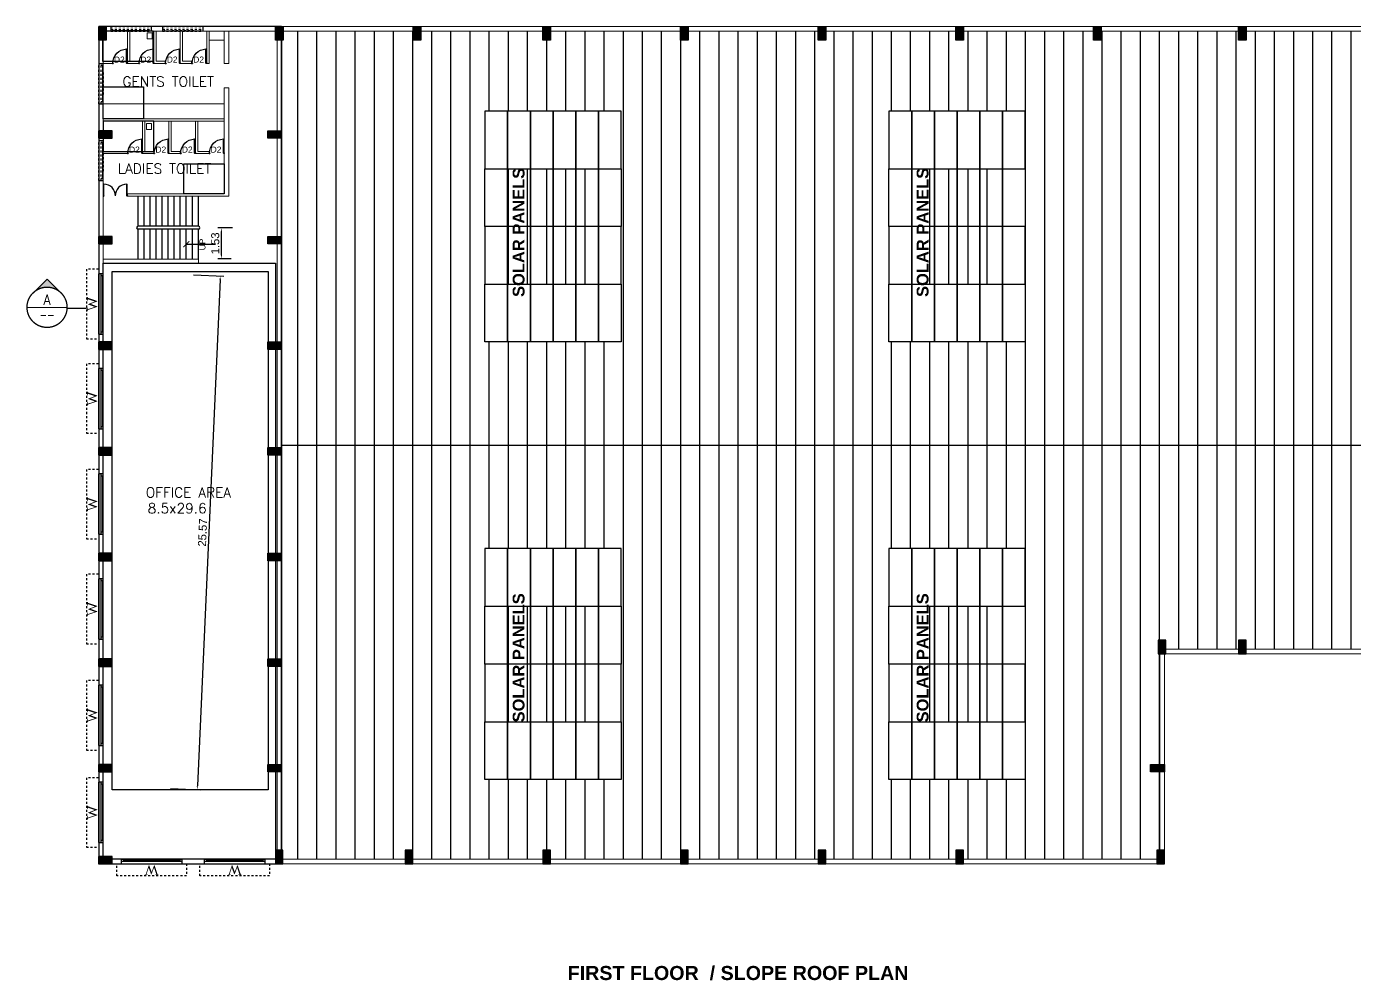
# Model space of a CAD drawing. Header units: metres. Extents: x 6804 to 7881, y 412 to 705.
# Drawn here: x 7661.8 to 7727.8, y 456.2 to 503.6 of the extents above; entities that cross this region are included whole.
import ezdxf
from ezdxf.enums import TextEntityAlignment as Align

# ---------------------------------------------------------------- set-up
doc = ezdxf.new("R2010")
doc.units = ezdxf.units.M
doc.header["$LTSCALE"] = 5
doc.header["$PDSIZE"] = -1
doc.linetypes.add('CONTINOUS', pattern=[0])
doc.linetypes.add('HIDDEN', pattern=[0.375, 0.25, -0.125])
doc.layers.get('0').update_dxf_attribs({"color": 8, "linetype": 'CONTINUOUS'})
doc.layers.get('DEFPOINTS').update_dxf_attribs({"color": 8, "linetype": 'CONTINUOUS'})
for name, color, linetype in [('_CourtYard(OTS)', 8, 'CONTINUOUS'), ('BLK_2_FLR_0_WATER_CLOSET', 213, 'CONTINUOUS'), ('BLK_2_FLR_1_BLT_UP_AREA', 1, 'CONTINUOUS'), ('BLK_2_FLR_1_CARPET_AREA', 10, 'CONTINUOUS'), ('BLK_2_FLR_1_EXIT_WIDTH_DOOR', 2, 'CONTINUOUS'), ('BLK_2_FLR_1_REGULAR_ROOM_1', 4, 'CONTINUOUS'), ('BLK_2_FLR_1_URINAL', 235, 'CONTINUOUS'), ('BLK_2_FLR_1_WATER_CLOSET', 213, 'CONTINUOUS'), ('col', 8, 'CONTINUOUS'), ('DIM', 8, 'CONTINUOUS'), ('DOOR', 8, 'CONTINUOUS'), ('HATCH', 8, 'CONTINUOUS'), ('S.NO', 6, 'CONTINUOUS'), ('Steel', 1, 'CONTINUOUS'), ('TEXT NOTES', 200, 'CONTINUOUS'), ('thin', 1, 'CONTINUOUS'), ('WAL', 1, 'CONTINUOUS'), ('WALL', 3, 'CONTINUOUS'), ('WINDOW', 5, 'CONTINUOUS')]:
    doc.layers.add(name, color=color, linetype=linetype)
for name, color, linetype, lineweight in [('BLK_2_FLR_0_WASH', 243, 'CONTINUOUS', 5), ('C_ARCH_TEXT', 7, 'CONTINUOUS', 5), ('DIST_EXIT', 7, 'CONTINUOUS', 0), ('others', 8, 'CONTINUOUS', 15)]:
    doc.layers.add(name, color=color, linetype=linetype, lineweight=lineweight)
doc.styles.add('1', font='arial.ttf')
doc.styles.add('na1', font='arial.ttf', dxfattribs={"width": 0.9})
doc.styles.add('NOTES8-6', font='arial.ttf', dxfattribs={"height": 6})
doc.styles.add('ROMAND', font='ROMAND', dxfattribs={"height": 2.5})
doc.styles.add('ROMANS', font='romans')
doc.styles.add('ROMANTIC', font='romantic.ttf')
doc.styles.get("Standard").update_dxf_attribs({"font": 'arial.ttf'})
doc.styles.add('TITLE', font='arialbd.ttf')
doc.dimstyles.new('Copy of FMB INNER DIM', dxfattribs={"dimscale": 0.15, "dimtxt": 12, "dimasz": 6, "dimexe": 50, "dimexo": 50, "dimgap": 2, "dimtad": 1, "dimzin": 1, "dimdsep": 46, "dimtxsty": 'na1', "dimblk": 'ARCHTICK', "dimcen": 25, "dimse1": 1, "dimse2": 1, "dimclrd": 250, "dimclre": 2, "dimclrt": 3, "dimadec": 0, "dimazin": 0, "dimtfac": 1, "dimtix": 1, "dimtmove": 1, "dimatfit": 3, "dimldrblk": 'ARCHTICK', "dimfxl": 0, "dimfrac": 2, "dimtolj": 1, "dimtzin": 12, "dimarcsym": 0})
doc.dimstyles.get("Standard").update_dxf_attribs({"dimtxt": 0.4, "dimasz": 0.18, "dimexe": 0.18, "dimexo": 0.0625, "dimgap": 0.1, "dimtad": 1, "dimtoh": 1, "dimzin": 0, "dimdsep": 46, "dimtxsty": '1', "dimcen": 0.09, "dimadec": 0, "dimazin": 0, "dimtfac": 1, "dimtofl": 0, "dimtmove": 2, "dimatfit": 3, "dimfxl": 0, "dimtolj": 1, "dimtzin": 0, "dimarcsym": 0})

# ---------------------------------------------------------------- blocks, each defined once
blk = doc.blocks.new('MFC1')
at = {"color": 252}
for p, q in [((-24, 60), (-96, 60)), ((-60, 96), (-60, 24)), ((96, 60), (24, 60)), ((60, 96), (60, 24)), ((-24, -60), (-96, -60)), ((-60, -24), (-60, -96)), ((96, -60), (24, -60)), ((60, -24), (60, -96))]:
    blk.add_line(p, q, dxfattribs=at)
at = {"color": 1}
for p, q in [((-3, 0), (3, 0)), ((0, -6.2), (0, 6.2))]:
    blk.add_line(p, q, dxfattribs=at)
blk.add_lwpolyline([(-137.5, 175), (137.5, 175), (137.5, -175), (-137.5, -175)], close=True)
for centre in [(-60, 60), (60, 60), (-60, -60), (60, -60)]:
    blk.add_circle(centre, 18)
at = {"layer": 'Steel'}
for points in [[(-112.5, 150), (-112.5, 162), (112.5, 162), (112.5, 150), (-112.5, 150)], [(-112.5, 150), (-112.5, 162), (112.5, 162), (112.5, 150), (-112.5, 150)], [(-112.5, 150), (-112.5, 162), (112.5, 162), (112.5, 150), (-112.5, 150)], [(-112.5, 150), (-112.5, 162), (112.5, 162), (112.5, 150), (-112.5, 150)], [(-112.5, 150), (-112.5, 162), (112.5, 162), (112.5, 150), (-112.5, 150)], [(-112.5, 150), (-112.5, 162), (112.5, 162), (112.5, 150), (-112.5, 150)], [(-112.5, 150), (-112.5, 162), (112.5, 162), (112.5, 150), (-112.5, 150)], [(-112.5, 150), (-112.5, 162), (112.5, 162), (112.5, 150), (-112.5, 150)], [(-112.5, 150), (-112.5, 162), (112.5, 162), (112.5, 150), (-112.5, 150)], [(-112.5, 150), (-112.5, 162), (112.5, 162), (112.5, 150), (-112.5, 150)], [(-112.5, 150), (-112.5, 162), (112.5, 162), (112.5, 150), (-112.5, 150)], [(-112.5, 150), (-112.5, 162), (112.5, 162), (112.5, 150), (-112.5, 150)], [(-112.5, 150), (-112.5, 162), (112.5, 162), (112.5, 150), (-112.5, 150)], [(-112.5, 150), (-112.5, 162), (112.5, 162), (112.5, 150), (-112.5, 150)], [(-112.5, 150), (-112.5, 162), (112.5, 162), (112.5, 150), (-112.5, 150)], [(-112.5, 150), (-112.5, 162), (112.5, 162), (112.5, 150), (-112.5, 150)], [(-112.5, 150), (-112.5, 162), (112.5, 162), (112.5, 150), (-112.5, 150)], [(-112.5, 150), (-112.5, 162), (112.5, 162), (112.5, 150), (-112.5, 150)], [(-112.5, 150), (-112.5, 162), (112.5, 162), (112.5, 150), (-112.5, 150)], [(-112.5, 150), (-112.5, 162), (112.5, 162), (112.5, 150), (-112.5, 150)], [(-112.5, 150), (-112.5, 162), (112.5, 162), (112.5, 150), (-112.5, 150)], [(-112.5, 150), (-112.5, 162), (112.5, 162), (112.5, 150), (-112.5, 150)], [(-3, 150), (3, 150), (3, -150), (-3, -150), (-3, 150)], [(-3, 150), (3, 150), (3, -150), (-3, -150), (-3, 150)], [(-3, 150), (3, 150), (3, -150), (-3, -150), (-3, 150)], [(-3, 150), (3, 150), (3, -150), (-3, -150), (-3, 150)], [(-3, 150), (3, 150), (3, -150), (-3, -150), (-3, 150)], [(-3, 150), (3, 150), (3, -150), (-3, -150), (-3, 150)], [(-3, 150), (3, 150), (3, -150), (-3, -150), (-3, 150)], [(-3, 150), (3, 150), (3, -150), (-3, -150), (-3, 150)], [(-3, 150), (3, 150), (3, -150), (-3, -150), (-3, 150)], [(-3, 150), (3, 150), (3, -150), (-3, -150), (-3, 150)], [(-3, 150), (3, 150), (3, -150), (-3, -150), (-3, 150)], [(-3, 150), (3, 150), (3, -150), (-3, -150), (-3, 150)], [(-3, 150), (3, 150), (3, -150), (-3, -150), (-3, 150)], [(-3, 150), (3, 150), (3, -150), (-3, -150), (-3, 150)], [(-3, 150), (3, 150), (3, -150), (-3, -150), (-3, 150)], [(-3, 150), (3, 150), (3, -150), (-3, -150), (-3, 150)], [(-3, 150), (3, 150), (3, -150), (-3, -150), (-3, 150)], [(-3, 150), (3, 150), (3, -150), (-3, -150), (-3, 150)], [(-3, 150), (3, 150), (3, -150), (-3, -150), (-3, 150)], [(-3, 150), (3, 150), (3, -150), (-3, -150), (-3, 150)], [(-3, 150), (3, 150), (3, -150), (-3, -150), (-3, 150)], [(-3, 150), (3, 150), (3, -150), (-3, -150), (-3, 150)], [(-112.5, -150), (-112.5, -162), (112.5, -162), (112.5, -150), (-112.5, -150)], [(-112.5, -150), (-112.5, -162), (112.5, -162), (112.5, -150), (-112.5, -150)], [(-112.5, -150), (-112.5, -162), (112.5, -162), (112.5, -150), (-112.5, -150)], [(-112.5, -150), (-112.5, -162), (112.5, -162), (112.5, -150), (-112.5, -150)], [(-112.5, -150), (-112.5, -162), (112.5, -162), (112.5, -150), (-112.5, -150)], [(-112.5, -150), (-112.5, -162), (112.5, -162), (112.5, -150), (-112.5, -150)], [(-112.5, -150), (-112.5, -162), (112.5, -162), (112.5, -150), (-112.5, -150)], [(-112.5, -150), (-112.5, -162), (112.5, -162), (112.5, -150), (-112.5, -150)], [(-112.5, -150), (-112.5, -162), (112.5, -162), (112.5, -150), (-112.5, -150)], [(-112.5, -150), (-112.5, -162), (112.5, -162), (112.5, -150), (-112.5, -150)], [(-112.5, -150), (-112.5, -162), (112.5, -162), (112.5, -150), (-112.5, -150)], [(-112.5, -150), (-112.5, -162), (112.5, -162), (112.5, -150), (-112.5, -150)], [(-112.5, -150), (-112.5, -162), (112.5, -162), (112.5, -150), (-112.5, -150)], [(-112.5, -150), (-112.5, -162), (112.5, -162), (112.5, -150), (-112.5, -150)], [(-112.5, -150), (-112.5, -162), (112.5, -162), (112.5, -150), (-112.5, -150)], [(-112.5, -150), (-112.5, -162), (112.5, -162), (112.5, -150), (-112.5, -150)], [(-112.5, -150), (-112.5, -162), (112.5, -162), (112.5, -150), (-112.5, -150)], [(-112.5, -150), (-112.5, -162), (112.5, -162), (112.5, -150), (-112.5, -150)], [(-112.5, -150), (-112.5, -162), (112.5, -162), (112.5, -150), (-112.5, -150)], [(-112.5, -150), (-112.5, -162), (112.5, -162), (112.5, -150), (-112.5, -150)], [(-112.5, -150), (-112.5, -162), (112.5, -162), (112.5, -150), (-112.5, -150)], [(-112.5, -150), (-112.5, -162), (112.5, -162), (112.5, -150), (-112.5, -150)]]:
    blk.add_lwpolyline(points, dxfattribs=at)
blk = doc.blocks.new('wsdefsegr')
at = {"layer": 'HATCH'}
h = blk.add_hatch(color=256, dxfattribs=at)
h.dxf.hatch_style = 1
h.paths.add_polyline_path([(9068, -5301), (9443, -5301), (9443, -4621), (9068, -4621)])
at = {"layer": 'col', "color": 5}
blk.add_lwpolyline([(9068, -4621), (9443, -4621), (9443, -5301), (9068, -5301)], close=True, dxfattribs=at)
blk.add_blockref('MFC1', (9255, -5036))
blk = doc.blocks.new('WINDOW')
at = {"layer": 'WINDOW'}
for p, q in [((3000, 30), (0, 30)), ((0, -200), (0, 30)), ((3000, 30), (3000, -200)), ((3000, -101), (0, -101)), ((3000, -200), (0, -200)), ((100, -200), (100, -101)), ((2900, -200), (2900, -101))]:
    blk.add_line(p, q, dxfattribs=at)
at = {"layer": 'WINDOW', "color": 253, "linetype": 'HIDDEN', "ltscale": 12}
blk.add_lwpolyline([(-230, 30), (-230, 630), (3230, 630), (3230, 30)], dxfattribs=at)
at = {"layer": 'WINDOW', "const_width": 30}
blk.add_lwpolyline([(100, -150), (2900, -150)], dxfattribs=at)
at = {"linetype": 'CONTINOUS', "ltscale": 2, "style": 'ROMANTIC'}
blk.add_text('W', height=480, dxfattribs=at).set_placement((1154, 106))
at = {"linetype": 'CONTINOUS', "ltscale": 2}
blk.add_text('ASDFASDF', height=0.55, dxfattribs=at).set_placement((284, -754))
blk = doc.blocks.new('*U6')
at = {"layer": 'DOOR', "color": 11}
for p, q in [((1.2, 2.5), (1.2, 46.7)), ((2.5, 46.7), (1.2, 46.7)), ((2.5, 1.2), (2.5, 46.7)), ((0, 2.5), (0, 0)), ((0, 2.5), (1.2, 2.5)), ((0, 0), (2.5, 0)), ((1.2, 2.5), (1.2, 1.2)), ((1.2, 1.2), (2.5, 1.2)), ((2.5, 1.2), (2.5, 0)), ((45.5, 1.2), (45.5, 0)), ((46.7, 1.2), (45.5, 1.2)), ((48, 0), (45.5, 0)), ((48, 2.5), (46.7, 2.5)), ((46.7, 2.5), (46.7, 1.2)), ((48, 2.5), (48, 0))]:
    blk.add_line(p, q, dxfattribs=at)
blk.add_arc((1.2, 1.2), 45.5, 0, 88.4257, dxfattribs=at)
blk = doc.blocks.new('qawrdfw')
at = {"layer": 'DOOR'}
for p, q in [((8921.15, -5304.26), (8921.15, -5303.15)), ((8921.18, -5303.15), (8921.15, -5303.15)), ((8921.18, -5304.29), (8921.18, -5303.15)), ((8923.39, -5304.29), (8923.39, -5303.15)), ((8923.39, -5303.15), (8923.42, -5303.15)), ((8923.42, -5304.26), (8923.42, -5303.15)), ((8921.12, -5304.26), (8921.12, -5304.32)), ((8921.12, -5304.26), (8921.15, -5304.26)), ((8921.12, -5304.32), (8921.18, -5304.32)), ((8921.15, -5304.26), (8921.15, -5304.29)), ((8921.15, -5304.29), (8921.18, -5304.29)), ((8921.18, -5304.29), (8921.18, -5304.32)), ((8923.39, -5304.29), (8923.39, -5304.32)), ((8923.42, -5304.29), (8923.39, -5304.29)), ((8923.45, -5304.32), (8923.39, -5304.32)), ((8923.42, -5304.26), (8923.42, -5304.29)), ((8923.45, -5304.26), (8923.42, -5304.26)), ((8923.45, -5304.26), (8923.45, -5304.32))]:
    blk.add_line(p, q, dxfattribs=at)
for centre, start, end in [((8921.15, -5304.29), 0, 88.4257), ((8923.42, -5304.29), 91.5743, 180)]:
    blk.add_arc(centre, 1.14, start, end, dxfattribs=at)
blk = doc.blocks.new('_ArchTick')
at = {"color": 0, "linetype": 'ByBlock', "const_width": 0.15}
blk.add_lwpolyline([(-0.5, -0.5), (0.5, 0.5)], dxfattribs=at)
blk = doc.blocks.new('A$C294D00C3')
at = {"layer": 'C_ARCH_TEXT'}
blk.add_hatch(color=256, dxfattribs=at).paths.add_polyline_path([(0, 10.76), (-5.3, 5.46, -0.414214), (5.3, 5.46)])
blk.add_line((-7.5, 0), (7.5, 0), dxfattribs=at)
blk.add_lwpolyline([(5.3, 5.46), (0, 10.76), (-5.3, 5.46)], dxfattribs=at)
at = {"layer": 'C_ARCH_TEXT', "const_width": 0.5}
blk.add_lwpolyline([(0.01, -7.51, 761.525483), (-0.03, -7.51)], format="xyb", dxfattribs=at)
blk.add_lwpolyline([(-15, -0.29), (-7.5, -0.29)], dxfattribs=at)
at = {"layer": 'C_ARCH_TEXT', "width": 0.85}
for tag, height, style, p in [('B', 4, 'ROMAND', (0, 1)), ('-', 3, 'ROMANS', (0, -4.25))]:
    blk.add_attdef(tag, text='', height=height, dxfattribs=dict(at, style=style)).set_placement(p, align=Align.CENTER)
blk = doc.blocks.new('HFNKL536216')
at = {"layer": 'WALL'}
for p, q in [((8352.627, -6103.558), (8352.857, -6103.558)), ((8352.627, -6105.558), (8352.857, -6105.558))]:
    blk.add_line(p, q, dxfattribs=at)
at = {"layer": 'WINDOW', "linetype": 'HIDDEN', "ltscale": 0.01}
for p, q in [((8352.627, -6103.558), (8352.627, -6105.558)), ((8352.757, -6103.558), (8352.757, -6105.558)), ((8352.857, -6103.658), (8352.757, -6103.658)), ((8352.857, -6103.558), (8352.857, -6105.558)), ((8352.857, -6105.123), (8352.857, -6103.923)), ((8352.857, -6105.458), (8352.757, -6105.458))]:
    blk.add_line(p, q, dxfattribs=at)
at = {"layer": 'WINDOW', "linetype": 'HIDDEN', "ltscale": 0.01, "const_width": 0.03}
blk.add_lwpolyline([(8352.807, -6105.458), (8352.807, -6103.658)], dxfattribs=at)
blk = doc.blocks.new('*D211')
at = {"layer": 'DEFPOINTS', "color": 0}
for p in [(7670.002, 491.305), (7668.856, 465.759), (7670.242, 465.696)]:
    blk.add_point(p, dxfattribs=at)
at = {"layer": 'DIST_EXIT', "color": 0, "lineweight": -2}
for p, q in [((7670.065, 491.303), (7671.569, 491.235)), ((7671.381, 491.063), (7670.25, 465.876)), ((7668.918, 465.756), (7670.422, 465.688))]:
    blk.add_line(p, q, dxfattribs=at)
at = {"layer": 'DIST_EXIT', "color": 0}
for points in [[(7671.351, 491.065), (7671.411, 491.062), (7671.389, 491.243)], [(7670.22, 465.878), (7670.28, 465.875), (7670.242, 465.696)]]:
    blk.add_solid(points, dxfattribs=at)
at = {"layer": 'DIST_EXIT', "color": 0, "insert": (7670.512, 478.483), "char_height": 0.4, "attachment_point": 5, "rotation": 87.43077, "style": '1'}
blk.add_mtext('\\A1;25.57', dxfattribs=at)
blk = doc.blocks.new('*D212')
at = {"layer": 'BLK_2_FLR_1_EXIT_WIDTH_DOOR', "color": 0, "lineweight": -2}
for p, q in [((7671.992, 493.632), (7671.266, 493.632)), ((7671.446, 492.279), (7671.446, 493.452)), ((7671.93, 492.099), (7671.266, 492.099))]:
    blk.add_line(p, q, dxfattribs=at)
at = {"layer": 'BLK_2_FLR_1_EXIT_WIDTH_DOOR', "color": 0}
for points in [[(7671.416, 493.452), (7671.476, 493.452), (7671.446, 493.632)], [(7671.416, 492.279), (7671.476, 492.279), (7671.446, 492.099)]]:
    blk.add_solid(points, dxfattribs=at)
at = {"layer": 'DEFPOINTS', "color": 0}
for p in [(7671.446, 493.632), (7672.055, 493.632), (7671.992, 492.099)]:
    blk.add_point(p, dxfattribs=at)
at = {"layer": 'BLK_2_FLR_1_EXIT_WIDTH_DOOR', "color": 0, "insert": (7671.142, 492.865), "char_height": 0.4, "attachment_point": 5, "rotation": 90, "style": '1'}
blk.add_mtext('\\A1;1.53', dxfattribs=at)

msp = doc.modelspace()

# ---------------------------------------------------------------- hatches: boundary and pattern name
at = {"layer": 'HATCH', "linetype": 'CONTINOUS', "ltscale": 2}
h = msp.add_hatch(dxfattribs=at)
h.set_pattern_fill('LINE', color=256, scale=0.3, angle=90, style=0)
h.paths.add_polyline_path([(7740.263, 482.825), (7740.263, 487.587), (7739.813, 487.587), (7739.813, 487.962), (7740.263, 487.962), (7740.263, 492.84), (7739.813, 492.84), (7739.813, 493.215), (7740.263, 493.215), (7740.263, 498.094), (7739.813, 498.094), (7739.813, 498.469), (7740.263, 498.469), (7740.263, 502.408), (7740.263, 502.97), (7740.118, 502.97), (7740.118, 503.42), (7736.854, 503.42), (7736.854, 502.97), (7736.479, 502.97), (7736.479, 503.42), (7729.634, 503.42), (7729.634, 502.97), (7729.259, 502.97), (7729.259, 503.42), (7722.414, 503.42), (7722.414, 502.97), (7722.039, 502.97), (7722.039, 503.42), (7715.195, 503.42), (7715.195, 502.97), (7714.82, 502.97), (7714.82, 503.42), (7708.348, 503.42), (7708.348, 502.97), (7707.973, 502.97), (7707.973, 503.42), (7701.501, 503.42), (7701.501, 502.97), (7701.126, 502.97), (7701.126, 503.42), (7694.655, 503.42), (7694.655, 502.97), (7694.28, 502.97), (7694.28, 503.42), (7687.808, 503.42), (7687.808, 502.97), (7687.433, 502.97), (7687.433, 503.42), (7681.362, 503.42), (7681.362, 502.97), (7680.987, 502.97), (7680.987, 503.42), (7675.515, 503.42), (7674.515, 503.42), (7674.515, 502.97), (7674.443, 502.97), (7674.443, 482.825)])
h.paths.add_polyline_path([(7691.329, 490.837), (7691.329, 487.967), (7690.2, 487.967), (7689.071, 487.967), (7687.942, 487.967), (7686.813, 487.967), (7685.684, 487.967), (7684.555, 487.967), (7684.555, 490.837), (7684.555, 493.707), (7684.555, 496.578), (7684.555, 499.448), (7685.684, 499.448), (7686.813, 499.448), (7687.942, 499.448), (7689.071, 499.448), (7690.2, 499.448), (7691.329, 499.448), (7691.329, 496.578), (7691.329, 493.707)], flags=16)
h.paths.add_polyline_path([(7690.2, 490.837), (7689.071, 490.837), (7687.942, 490.837), (7686.813, 490.837), (7685.684, 490.837), (7685.684, 493.707), (7685.684, 496.578), (7686.813, 496.578), (7687.942, 496.578), (7689.071, 496.578), (7690.2, 496.578), (7690.2, 493.707)], flags=0)
h.paths.add_polyline_path([(7704.649, 493.707), (7704.649, 496.578), (7704.649, 499.448), (7705.778, 499.448), (7706.907, 499.448), (7708.036, 499.448), (7709.165, 499.448), (7710.294, 499.448), (7711.423, 499.448), (7711.423, 496.578), (7711.423, 493.707), (7711.423, 490.837), (7711.423, 487.967), (7710.294, 487.967), (7709.165, 487.967), (7708.036, 487.967), (7706.907, 487.967), (7705.778, 487.967), (7704.649, 487.967), (7704.649, 490.837)], flags=16)
h.paths.add_polyline_path([(7705.778, 493.707), (7705.778, 496.578), (7706.907, 496.578), (7708.036, 496.578), (7709.165, 496.578), (7710.294, 496.578), (7710.294, 493.707), (7710.294, 490.837), (7709.165, 490.837), (7708.036, 490.837), (7706.907, 490.837), (7705.778, 490.837)], flags=0)
h.paths.add_polyline_path([(7674.443, 482.825), (7674.443, 462.68), (7674.507, 462.68), (7674.507, 462.23), (7675.515, 462.23), (7680.587, 462.23), (7680.587, 462.68), (7680.962, 462.68), (7680.962, 462.23), (7687.433, 462.23), (7687.433, 462.68), (7687.808, 462.68), (7687.808, 462.23), (7694.28, 462.23), (7694.28, 462.68), (7694.655, 462.68), (7694.655, 462.23), (7701.126, 462.23), (7701.126, 462.68), (7701.501, 462.68), (7701.501, 462.23), (7707.973, 462.23), (7707.973, 462.68), (7708.348, 462.68), (7708.348, 462.23), (7717.968, 462.23), (7717.968, 462.68), (7718.113, 462.68), (7718.113, 466.573), (7717.663, 466.573), (7717.663, 466.948), (7718.113, 466.948), (7718.113, 472.003), (7718.113, 472.45), (7718.04, 472.45), (7718.04, 473.13), (7718.415, 473.13), (7718.415, 472.68), (7720.337, 472.68), (7722.039, 472.68), (7722.039, 473.13), (7722.414, 473.13), (7722.414, 472.68), (7729.259, 472.68), (7729.259, 473.13), (7729.634, 473.13), (7729.634, 472.68), (7736.479, 472.68), (7736.479, 473.13), (7736.854, 473.13), (7736.854, 472.68), (7740.263, 472.68), (7740.263, 477.08), (7739.813, 477.08), (7739.813, 477.455), (7740.263, 477.455), (7740.263, 482.333), (7739.813, 482.333), (7739.813, 482.708), (7740.263, 482.708), (7740.263, 482.825)])
h.paths.add_polyline_path([(7704.649, 477.683), (7705.778, 477.683), (7706.907, 477.683), (7708.036, 477.683), (7709.165, 477.683), (7710.294, 477.683), (7711.423, 477.683), (7711.423, 474.813), (7711.423, 471.942), (7711.423, 469.072), (7711.423, 466.202), (7710.294, 466.202), (7709.165, 466.202), (7708.036, 466.202), (7706.907, 466.202), (7705.778, 466.202), (7704.649, 466.202), (7704.649, 469.072), (7704.649, 471.942), (7704.649, 474.813)], flags=16)
h.paths.add_polyline_path([(7691.329, 474.813), (7691.329, 471.942), (7691.329, 469.072), (7691.329, 466.202), (7690.2, 466.202), (7689.071, 466.202), (7687.942, 466.202), (7686.813, 466.202), (7685.684, 466.202), (7684.555, 466.202), (7684.555, 469.072), (7684.555, 471.942), (7684.555, 474.813), (7684.555, 477.683), (7685.684, 477.683), (7686.813, 477.683), (7687.942, 477.683), (7689.071, 477.683), (7690.2, 477.683), (7691.329, 477.683)], flags=16)
h.paths.add_polyline_path([(7705.778, 474.813), (7706.907, 474.813), (7708.036, 474.813), (7709.165, 474.813), (7710.294, 474.813), (7710.294, 471.942), (7710.294, 469.072), (7709.165, 469.072), (7708.036, 469.072), (7706.907, 469.072), (7705.778, 469.072), (7705.778, 471.942)], flags=0)
h.paths.add_polyline_path([(7690.2, 474.813), (7690.2, 471.942), (7690.2, 469.072), (7689.071, 469.072), (7687.942, 469.072), (7686.813, 469.072), (7685.684, 469.072), (7685.684, 471.942), (7685.684, 474.813), (7686.813, 474.813), (7687.942, 474.813), (7689.071, 474.813)], flags=0)
h.paths.add_polyline_path([(7706.777, 490.048), (7706.777, 496.775), (7705.866, 496.775), (7705.866, 490.048)], flags=8)
h.paths.add_polyline_path([(7686.683, 490.048), (7686.683, 496.775), (7685.772, 496.775), (7685.772, 490.048)], flags=8)
h.paths.add_polyline_path([(7706.777, 468.885), (7706.777, 475.612), (7705.866, 475.612), (7705.866, 468.885)], flags=8)
h.paths.add_polyline_path([(7686.683, 468.885), (7686.683, 475.612), (7685.772, 475.612), (7685.772, 468.885)], flags=8)

# ---------------------------------------------------------------- linework, layer by layer
at = {"layer": '_CourtYard(OTS)', "color": 8}
for points in [[(7685.684, 499.448), (7684.555, 499.448), (7684.555, 496.578), (7685.684, 496.578)], [(7686.813, 499.448), (7685.684, 499.448), (7685.684, 496.578), (7686.813, 496.578)], [(7687.942, 499.448), (7686.813, 499.448), (7686.813, 496.578), (7687.942, 496.578)], [(7689.071, 499.448), (7687.942, 499.448), (7687.942, 496.578), (7689.071, 496.578)], [(7690.2, 499.448), (7689.071, 499.448), (7689.071, 496.578), (7690.2, 496.578)], [(7691.329, 499.448), (7690.2, 499.448), (7690.2, 496.578), (7691.329, 496.578)], [(7705.778, 499.448), (7704.649, 499.448), (7704.649, 496.578), (7705.778, 496.578)], [(7706.907, 499.448), (7705.778, 499.448), (7705.778, 496.578), (7706.907, 496.578)], [(7708.036, 499.448), (7706.907, 499.448), (7706.907, 496.578), (7708.036, 496.578)], [(7709.165, 499.448), (7708.036, 499.448), (7708.036, 496.578), (7709.165, 496.578)], [(7710.294, 499.448), (7709.165, 499.448), (7709.165, 496.578), (7710.294, 496.578)], [(7711.423, 499.448), (7710.294, 499.448), (7710.294, 496.578), (7711.423, 496.578)], [(7685.684, 493.707), (7684.555, 493.707), (7684.555, 496.578), (7685.684, 496.578)], [(7686.813, 493.707), (7685.684, 493.707), (7685.684, 496.578), (7686.813, 496.578)], [(7687.942, 493.707), (7686.813, 493.707), (7686.813, 496.578), (7687.942, 496.578)], [(7689.071, 493.707), (7687.942, 493.707), (7687.942, 496.578), (7689.071, 496.578)], [(7690.2, 493.707), (7689.071, 493.707), (7689.071, 496.578), (7690.2, 496.578)], [(7691.329, 493.707), (7690.2, 493.707), (7690.2, 496.578), (7691.329, 496.578)], [(7705.778, 493.707), (7704.649, 493.707), (7704.649, 496.578), (7705.778, 496.578)], [(7706.907, 493.707), (7705.778, 493.707), (7705.778, 496.578), (7706.907, 496.578)], [(7708.036, 493.707), (7706.907, 493.707), (7706.907, 496.578), (7708.036, 496.578)], [(7709.165, 493.707), (7708.036, 493.707), (7708.036, 496.578), (7709.165, 496.578)], [(7710.294, 493.707), (7709.165, 493.707), (7709.165, 496.578), (7710.294, 496.578)], [(7711.423, 493.707), (7710.294, 493.707), (7710.294, 496.578), (7711.423, 496.578)], [(7685.684, 493.707), (7684.555, 493.707), (7684.555, 490.837), (7685.684, 490.837)], [(7686.813, 493.707), (7685.684, 493.707), (7685.684, 490.837), (7686.813, 490.837)], [(7687.942, 493.707), (7686.813, 493.707), (7686.813, 490.837), (7687.942, 490.837)], [(7689.071, 493.707), (7687.942, 493.707), (7687.942, 490.837), (7689.071, 490.837)], [(7690.2, 493.707), (7689.071, 493.707), (7689.071, 490.837), (7690.2, 490.837)], [(7691.329, 493.707), (7690.2, 493.707), (7690.2, 490.837), (7691.329, 490.837)], [(7705.778, 493.707), (7704.649, 493.707), (7704.649, 490.837), (7705.778, 490.837)], [(7706.907, 493.707), (7705.778, 493.707), (7705.778, 490.837), (7706.907, 490.837)], [(7708.036, 493.707), (7706.907, 493.707), (7706.907, 490.837), (7708.036, 490.837)], [(7709.165, 493.707), (7708.036, 493.707), (7708.036, 490.837), (7709.165, 490.837)], [(7710.294, 493.707), (7709.165, 493.707), (7709.165, 490.837), (7710.294, 490.837)], [(7711.423, 493.707), (7710.294, 493.707), (7710.294, 490.837), (7711.423, 490.837)], [(7685.684, 487.967), (7684.555, 487.967), (7684.555, 490.837), (7685.684, 490.837)], [(7686.813, 487.967), (7685.684, 487.967), (7685.684, 490.837), (7686.813, 490.837)], [(7687.942, 487.967), (7686.813, 487.967), (7686.813, 490.837), (7687.942, 490.837)], [(7689.071, 487.967), (7687.942, 487.967), (7687.942, 490.837), (7689.071, 490.837)], [(7690.2, 487.967), (7689.071, 487.967), (7689.071, 490.837), (7690.2, 490.837)], [(7691.329, 487.967), (7690.2, 487.967), (7690.2, 490.837), (7691.329, 490.837)], [(7705.778, 487.967), (7704.649, 487.967), (7704.649, 490.837), (7705.778, 490.837)], [(7706.907, 487.967), (7705.778, 487.967), (7705.778, 490.837), (7706.907, 490.837)], [(7708.036, 487.967), (7706.907, 487.967), (7706.907, 490.837), (7708.036, 490.837)], [(7709.165, 487.967), (7708.036, 487.967), (7708.036, 490.837), (7709.165, 490.837)], [(7710.294, 487.967), (7709.165, 487.967), (7709.165, 490.837), (7710.294, 490.837)], [(7711.423, 487.967), (7710.294, 487.967), (7710.294, 490.837), (7711.423, 490.837)], [(7685.684, 477.683), (7684.555, 477.683), (7684.555, 474.813), (7685.684, 474.813)], [(7686.813, 477.683), (7685.684, 477.683), (7685.684, 474.813), (7686.813, 474.813)], [(7687.942, 477.683), (7686.813, 477.683), (7686.813, 474.813), (7687.942, 474.813)], [(7689.071, 477.683), (7687.942, 477.683), (7687.942, 474.813), (7689.071, 474.813)], [(7690.2, 477.683), (7689.071, 477.683), (7689.071, 474.813), (7690.2, 474.813)], [(7691.329, 477.683), (7690.2, 477.683), (7690.2, 474.813), (7691.329, 474.813)], [(7705.778, 477.683), (7704.649, 477.683), (7704.649, 474.813), (7705.778, 474.813)], [(7706.907, 477.683), (7705.778, 477.683), (7705.778, 474.813), (7706.907, 474.813)], [(7708.036, 477.683), (7706.907, 477.683), (7706.907, 474.813), (7708.036, 474.813)], [(7709.165, 477.683), (7708.036, 477.683), (7708.036, 474.813), (7709.165, 474.813)], [(7710.294, 477.683), (7709.165, 477.683), (7709.165, 474.813), (7710.294, 474.813)], [(7711.423, 477.683), (7710.294, 477.683), (7710.294, 474.813), (7711.423, 474.813)], [(7685.684, 471.942), (7684.555, 471.942), (7684.555, 474.813), (7685.684, 474.813)], [(7686.813, 471.942), (7685.684, 471.942), (7685.684, 474.813), (7686.813, 474.813)], [(7687.942, 471.942), (7686.813, 471.942), (7686.813, 474.813), (7687.942, 474.813)], [(7689.071, 471.942), (7687.942, 471.942), (7687.942, 474.813), (7689.071, 474.813)], [(7690.2, 471.942), (7689.071, 471.942), (7689.071, 474.813), (7690.2, 474.813)], [(7691.329, 471.942), (7690.2, 471.942), (7690.2, 474.813), (7691.329, 474.813)], [(7705.778, 471.942), (7704.649, 471.942), (7704.649, 474.813), (7705.778, 474.813)], [(7706.907, 471.942), (7705.778, 471.942), (7705.778, 474.813), (7706.907, 474.813)], [(7708.036, 471.942), (7706.907, 471.942), (7706.907, 474.813), (7708.036, 474.813)], [(7709.165, 471.942), (7708.036, 471.942), (7708.036, 474.813), (7709.165, 474.813)], [(7710.294, 471.942), (7709.165, 471.942), (7709.165, 474.813), (7710.294, 474.813)], [(7711.423, 471.942), (7710.294, 471.942), (7710.294, 474.813), (7711.423, 474.813)], [(7685.684, 471.942), (7684.555, 471.942), (7684.555, 469.072), (7685.684, 469.072)], [(7686.813, 471.942), (7685.684, 471.942), (7685.684, 469.072), (7686.813, 469.072)], [(7687.942, 471.942), (7686.813, 471.942), (7686.813, 469.072), (7687.942, 469.072)], [(7689.071, 471.942), (7687.942, 471.942), (7687.942, 469.072), (7689.071, 469.072)], [(7690.2, 471.942), (7689.071, 471.942), (7689.071, 469.072), (7690.2, 469.072)], [(7691.329, 471.942), (7690.2, 471.942), (7690.2, 469.072), (7691.329, 469.072)], [(7705.778, 471.942), (7704.649, 471.942), (7704.649, 469.072), (7705.778, 469.072)], [(7706.907, 471.942), (7705.778, 471.942), (7705.778, 469.072), (7706.907, 469.072)], [(7708.036, 471.942), (7706.907, 471.942), (7706.907, 469.072), (7708.036, 469.072)], [(7709.165, 471.942), (7708.036, 471.942), (7708.036, 469.072), (7709.165, 469.072)], [(7710.294, 471.942), (7709.165, 471.942), (7709.165, 469.072), (7710.294, 469.072)], [(7711.423, 471.942), (7710.294, 471.942), (7710.294, 469.072), (7711.423, 469.072)], [(7685.684, 466.202), (7684.555, 466.202), (7684.555, 469.072), (7685.684, 469.072)], [(7686.813, 466.202), (7685.684, 466.202), (7685.684, 469.072), (7686.813, 469.072)], [(7687.942, 466.202), (7686.813, 466.202), (7686.813, 469.072), (7687.942, 469.072)], [(7689.071, 466.202), (7687.942, 466.202), (7687.942, 469.072), (7689.071, 469.072)], [(7690.2, 466.202), (7689.071, 466.202), (7689.071, 469.072), (7690.2, 469.072)], [(7691.329, 466.202), (7690.2, 466.202), (7690.2, 469.072), (7691.329, 469.072)], [(7705.778, 466.202), (7704.649, 466.202), (7704.649, 469.072), (7705.778, 469.072)], [(7706.907, 466.202), (7705.778, 466.202), (7705.778, 469.072), (7706.907, 469.072)], [(7708.036, 466.202), (7706.907, 466.202), (7706.907, 469.072), (7708.036, 469.072)], [(7709.165, 466.202), (7708.036, 466.202), (7708.036, 469.072), (7709.165, 469.072)], [(7710.294, 466.202), (7709.165, 466.202), (7709.165, 469.072), (7710.294, 469.072)], [(7711.423, 466.202), (7710.294, 466.202), (7710.294, 469.072), (7711.423, 469.072)]]:
    msp.add_lwpolyline(points, close=True, dxfattribs=at)
at = {"layer": 'BLK_2_FLR_0_WASH', "color": 60}
for points in [[(7667.999, 503.037), (7667.999, 503.337), (7667.754, 503.337), (7667.754, 503.037)], [(7667.964, 498.524), (7667.964, 498.824), (7667.719, 498.824), (7667.719, 498.524)]]:
    msp.add_lwpolyline(points, close=True, dxfattribs=at)
at = {"layer": 'BLK_2_FLR_0_WATER_CLOSET', "color": 1, "ltscale": 400}
msp.add_lwpolyline([(7665.539, 501.92), (7668.054, 501.92), (7668.054, 503.42), (7665.539, 503.42)], close=True, dxfattribs=at)
at = {"layer": 'BLK_2_FLR_1_BLT_UP_AREA', "color": 45}
msp.add_lwpolyline([(7674.443, 503.65), (7665.343, 503.65), (7665.343, 462), (7674.443, 462)], close=True, dxfattribs=at)
at = {"layer": 'BLK_2_FLR_1_CARPET_AREA', "color": 14}
msp.add_lwpolyline([(7665.573, 491.873), (7674.132, 491.873), (7674.132, 462.23), (7665.573, 462.23)], close=True, dxfattribs=at)
at = {"layer": 'BLK_2_FLR_1_REGULAR_ROOM_1', "color": 4}
msp.add_lwpolyline([(7666.022, 491.464), (7673.777, 491.464), (7673.777, 465.688), (7666.022, 465.688)], close=True, dxfattribs=at)
at = {"layer": 'BLK_2_FLR_1_URINAL', "ltscale": 400}
msp.add_lwpolyline([(7667.573, 500.655), (7667.573, 499.055), (7665.573, 499.055), (7665.573, 500.655)], close=True, dxfattribs=at)
at = {"layer": 'BLK_2_FLR_1_WATER_CLOSET', "color": 2, "ltscale": 400}
msp.add_lwpolyline([(7665.573, 497.443), (7668.088, 497.443), (7668.088, 498.943), (7665.573, 498.943)], close=True, dxfattribs=at)
at = {"layer": 'BLK_2_FLR_1_WATER_CLOSET', "ltscale": 400}
msp.add_lwpolyline([(7671.583, 496.828), (7671.583, 495.328), (7669.583, 495.328), (7669.583, 496.828)], close=True, dxfattribs=at)
at = {"layer": 'others', "color": 3}
for p, q in [((7666.773, 501.805), (7666.773, 503.42)), ((7666.888, 501.92), (7666.888, 503.42)), ((7668.088, 501.805), (7668.088, 503.42)), ((7668.203, 501.92), (7668.203, 503.42)), ((7669.403, 501.805), (7669.403, 503.42)), ((7669.518, 501.92), (7669.518, 503.42)), ((7670.718, 501.805), (7670.718, 503.42)), ((7670.833, 501.805), (7670.833, 503.42)), ((7671.583, 501.805), (7671.583, 503.42)), ((7671.813, 501.805), (7671.813, 503.42)), ((7674.213, 462.23), (7674.213, 503.42)), ((7674.443, 462.23), (7674.443, 503.42)), ((7670.833, 502.97), (7671.583, 502.97)), ((7665.573, 501.92), (7666.023, 501.92)), ((7666.023, 501.805), (7666.023, 501.92)), ((7666.888, 501.92), (7667.338, 501.92)), ((7667.338, 501.805), (7667.338, 501.92)), ((7668.203, 501.92), (7668.653, 501.92)), ((7668.653, 501.805), (7668.653, 501.92)), ((7669.518, 501.92), (7669.968, 501.92)), ((7669.968, 501.805), (7669.968, 501.92)), ((7665.573, 501.805), (7666.023, 501.805)), ((7666.773, 501.805), (7667.338, 501.805)), ((7668.088, 501.805), (7668.653, 501.805)), ((7669.403, 501.805), (7669.968, 501.805)), ((7670.718, 501.805), (7670.833, 501.805)), ((7671.583, 501.805), (7671.813, 501.805)), ((7671.583, 495.328), (7671.583, 500.605)), ((7671.583, 500.605), (7671.813, 500.605)), ((7671.813, 495.213), (7671.813, 500.605)), ((7665.573, 499.805), (7671.583, 499.805)), ((7665.573, 499.055), (7671.583, 499.055)), ((7665.573, 498.943), (7671.583, 498.943)), ((7667.523, 497.328), (7667.523, 498.943)), ((7667.638, 497.443), (7667.638, 498.943)), ((7668.838, 497.328), (7668.838, 498.943)), ((7668.953, 497.443), (7668.953, 498.943)), ((7670.153, 497.328), (7670.153, 498.943)), ((7670.268, 497.443), (7670.268, 498.943)), ((7665.573, 497.443), (7666.773, 497.443)), ((7665.573, 497.328), (7666.773, 497.328)), ((7666.773, 497.328), (7666.773, 497.443)), ((7667.523, 497.328), (7668.088, 497.328)), ((7667.638, 497.443), (7668.088, 497.443)), ((7668.088, 497.328), (7668.088, 497.443)), ((7668.838, 497.328), (7669.403, 497.328)), ((7668.953, 497.443), (7669.403, 497.443)), ((7669.403, 497.328), (7669.403, 497.443)), ((7670.153, 497.328), (7670.833, 497.328)), ((7670.268, 497.443), (7670.833, 497.443)), ((7670.833, 497.328), (7670.833, 497.443)), ((7666.773, 495.328), (7671.583, 495.328)), ((7666.773, 495.213), (7666.773, 495.328)), ((7666.773, 495.213), (7671.813, 495.213)), ((7670.302, 492.073), (7665.573, 492.073)), ((7670.302, 491.873), (7670.302, 492.073)), ((7670.302, 491.873), (7665.573, 491.873)), ((7665.343, 486.648), (7665.573, 486.648)), ((7665.343, 483.648), (7665.573, 483.648)), ((7665.343, 481.394), (7665.573, 481.394)), ((7665.343, 478.394), (7665.573, 478.394)), ((7665.573, 476.183), (7665.343, 476.183)), ((7665.343, 470.887), (7665.573, 470.887)), ((7665.343, 467.887), (7665.573, 467.887)), ((7666.475, 462), (7666.475, 462.23)), ((7669.475, 462), (7669.475, 462.23)), ((7670.61, 462), (7670.61, 462.23)), ((7673.61, 462), (7673.61, 462.23))]:
    msp.add_line(p, q, dxfattribs=at)
for points in [[(7665.343, 486.548), (7665.343, 503.65)], [(7665.343, 503.65), (7675.515, 503.65)], [(7665.573, 486.548), (7665.573, 503.42), (7675.515, 503.42)], [(7740.493, 502.408), (7740.493, 503.65), (7675.515, 503.65)], [(7675.515, 503.42), (7740.263, 503.42)], [(7719.495, 472.68), (7740.263, 472.68), (7740.263, 502.408)], [(7719.725, 472.45), (7740.493, 472.45), (7740.493, 502.408)], [(7665.343, 481.294), (7665.343, 483.748)], [(7665.573, 481.294), (7665.573, 483.648)], [(7665.343, 476.183), (7665.343, 478.655)], [(7665.573, 476.183), (7665.573, 478.655)], [(7665.343, 470.68), (7665.343, 473.183)], [(7665.573, 470.68), (7665.573, 473.183)], [(7675.515, 462), (7718.343, 462), (7718.343, 472.45)], [(7718.113, 472.003), (7718.113, 472.68), (7720.337, 472.68)], [(7718.343, 472.003), (7718.343, 472.45), (7720.337, 472.45)], [(7675.515, 462.23), (7718.113, 462.23), (7718.113, 472.003)], [(7665.343, 463.342), (7665.343, 467.987)], [(7665.573, 463.342), (7665.573, 467.987)], [(7666.575, 462), (7665.343, 462), (7665.343, 463.342)], [(7666.575, 462.23), (7665.573, 462.23), (7665.573, 463.342)], [(7669.375, 462.23), (7670.71, 462.23)], [(7669.375, 462), (7670.71, 462)], [(7673.51, 462.23), (7675.515, 462.23)], [(7673.51, 462), (7675.515, 462)]]:
    msp.add_lwpolyline(points, dxfattribs=at)
at = {"layer": 'S.NO', "linetype": 'CONTINOUS', "ltscale": 2}
msp.add_lwpolyline([(7674.443, 503.65), (7674.443, 462)], dxfattribs=at)
at = {"layer": 'thin'}
for p, q in [((7667.302, 493.713), (7667.302, 495.213)), ((7667.602, 493.713), (7667.602, 495.213)), ((7667.902, 493.713), (7667.902, 495.213)), ((7668.202, 493.713), (7668.202, 495.213)), ((7668.502, 493.713), (7668.502, 495.213)), ((7668.802, 493.713), (7668.802, 495.213)), ((7669.102, 493.713), (7669.102, 495.213)), ((7669.402, 493.713), (7669.402, 495.213)), ((7669.702, 493.713), (7669.702, 495.213)), ((7670.002, 493.713), (7670.002, 495.213)), ((7670.302, 493.713), (7670.302, 495.213)), ((7670.302, 493.713), (7667.302, 493.713)), ((7667.302, 492.073), (7667.302, 493.573)), ((7670.302, 493.573), (7667.302, 493.573)), ((7667.602, 492.073), (7667.602, 493.573)), ((7667.902, 492.073), (7667.902, 493.573)), ((7668.202, 492.073), (7668.202, 493.573)), ((7668.502, 492.073), (7668.502, 493.573)), ((7668.802, 492.073), (7668.802, 493.573)), ((7669.102, 492.073), (7669.102, 493.573)), ((7669.402, 492.073), (7669.402, 493.573)), ((7669.702, 492.073), (7669.702, 493.573)), ((7670.002, 492.073), (7670.002, 493.573)), ((7670.302, 492.073), (7670.302, 493.573))]:
    msp.add_line(p, q, dxfattribs=at)
for centre, start, end in [((7667.302, 493.643), 90, 270), ((7670.302, 493.643), 270, 90)]:
    msp.add_arc(centre, 0.0702, start, end, dxfattribs=at)
at = {"layer": 'WAL', "linetype": 'CONTINOUS', "ltscale": 2}
msp.add_line((7674.443, 482.825), (7740.493, 482.825), dxfattribs=at)

# ---------------------------------------------------------------- block references
at = {"layer": 'C_ARCH_TEXT'}
ref = msp.add_blockref('A$C294D00C3', (7662.774, 489.672), dxfattribs=dict(at, xscale=-0.1312500000000227, yscale=0.1312500000000227, zscale=0.13125))
ref.add_attrib('B', 'A', dxfattribs={"height": 0.525, "style": 'ROMAND', "width": 0.85}).set_placement((7662.774, 489.803), align=Align.CENTER)
ref.add_attrib('-', '--', dxfattribs={"height": 0.3937, "style": 'ROMANS', "width": 0.85}).set_placement((7662.774, 489.114), align=Align.CENTER)
at = {"layer": 'DIM', "xscale": -1}
for p, rotation in [((1562.391, 8856.277), 90), ((1564.96, 8856.277), 90), ((-687.284, -5603.753), 180), ((-687.284, -5607.572), 180)]:
    msp.add_blockref('HFNKL536216', p, dxfattribs=dict(at, rotation=rotation))
at = {"layer": 'others', "color": 3}
for name, p, xscale, yscale, zscale in [('wsdefsegr', (7656.275, 508.271), 0.0009999999999764, 0.0009999999999764, 0.0009999999999764), ('wsdefsegr', (7665.072, 508.271), 0.0009999999999764, 0.0009999999999764, 0.0009999999999764), ('wsdefsegr', (7671.919, 508.271), 0.0009999999999764, 0.0009999999999764, 0.0009999999999764), ('wsdefsegr', (7678.365, 508.271), 0.0009999999999764, 0.0009999999999764, 0.0009999999999764), ('wsdefsegr', (7685.212, 508.271), 0.0009999999999764, 0.0009999999999764, 0.0009999999999764), ('wsdefsegr', (7692.058, 508.271), 0.0009999999999764, 0.0009999999999764, 0.0009999999999764), ('wsdefsegr', (7698.905, 508.271), 0.0009999999999764, 0.0009999999999764, 0.0009999999999764), ('wsdefsegr', (7705.752, 508.271), 0.0009999999999764, 0.0009999999999764, 0.0009999999999764), ('wsdefsegr', (7712.971, 508.271), 0.0009999999999764, 0.0009999999999764, 0.0009999999999764), ('*U6', (7666.773, 501.805), -0.015625, 0.015625, 0.0156250000000024), ('*U6', (7668.088, 501.805), -0.015625, 0.015625, 0.0156250000000024), ('*U6', (7669.403, 501.805), -0.015625, 0.015625, 0.0156250000000024), ('*U6', (7670.718, 501.805), -0.015625, 0.015625, 0.0156250000000024), ('*U6', (7667.523, 497.328), -0.015625, 0.015625, 0.0156250000000024), ('*U6', (7668.838, 497.328), -0.015625, 0.015625, 0.0156250000000024), ('*U6', (7670.153, 497.328), -0.015625, 0.015625, 0.0156250000000024), ('*U6', (7671.583, 497.328), -0.015625, 0.015625, 0.0156250000000024), ('qawrdfw', (3085.748, 3218.287), 0.5133689839568663, 0.5133689839568663, 0.5133689839568663)]:
    msp.add_blockref(name, p, dxfattribs=dict(at, xscale=xscale, yscale=yscale, zscale=zscale))
at = {"layer": 'others', "color": 3, "yscale": 0.0009999999999764}
for name, p, xscale, zscale, rotation in [('wsdefsegr', (7660.721, 507.537), -0.0009999999999764, 0.001, 90), ('wsdefsegr', (7679.064, 507.537), 0.0009999999999764, 0.0009999999999764, 270), ('wsdefsegr', (7660.721, 502.283), -0.0009999999999764, 0.001, 90), ('wsdefsegr', (7679.064, 502.283), 0.0009999999999764, 0.0009999999999764, 270), ('WINDOW', (7665.373, 491.351), -0.0009999999999764, 0.001, 90), ('wsdefsegr', (7660.721, 497.03), -0.0009999999999764, 0.001, 90), ('wsdefsegr', (7679.064, 497.03), 0.0009999999999764, 0.0009999999999764, 270), ('WINDOW', (7665.373, 486.648), -0.0009999999999764, 0.001, 90), ('wsdefsegr', (7660.721, 491.776), -0.0009999999999764, 0.001, 90), ('wsdefsegr', (7679.064, 491.776), 0.0009999999999764, 0.0009999999999764, 270), ('WINDOW', (7665.373, 481.394), -0.0009999999999764, 0.001, 90), ('wsdefsegr', (7660.721, 486.523), -0.0009999999999764, 0.001, 90), ('wsdefsegr', (7679.064, 486.523), 0.0009999999999764, 0.0009999999999764, 270), ('WINDOW', (7665.373, 476.183), -0.0009999999999764, 0.001, 90), ('wsdefsegr', (7708.972, 467.829), -0.0009999999999764, 0.001, 180), ('wsdefsegr', (7712.971, 467.829), -0.0009999999999764, 0.001, 180), ('wsdefsegr', (7660.721, 481.269), -0.0009999999999764, 0.001, 90), ('wsdefsegr', (7679.064, 481.269), 0.0009999999999764, 0.0009999999999764, 270), ('WINDOW', (7665.373, 470.887), -0.0009999999999764, 0.001, 90), ('wsdefsegr', (7660.721, 476.016), -0.0009999999999764, 0.001, 90), ('wsdefsegr', (7679.064, 476.016), 0.0009999999999764, 0.0009999999999764, 270), ('wsdefsegr', (7722.964, 476.016), 0.0009999999999764, 0.0009999999999764, 270), ('WINDOW', (7665.373, 466.059), -0.0009999999999764, 0.001, 90), ('wsdefsegr', (7660.721, 471.443), -0.0009999999999764, 0.001, 90), ('WINDOW', (7669.475, 462.03), 0.0009999999999764, 0.0009999999999764, 180), ('WINDOW', (7673.61, 462.03), 0.0009999999999764, 0.0009999999999764, 180), ('wsdefsegr', (7665.064, 457.379), -0.0009999999999764, 0.001, 180), ('wsdefsegr', (7671.519, 457.379), -0.0009999999999764, 0.001, 180), ('wsdefsegr', (7678.365, 457.379), -0.0009999999999764, 0.001, 180), ('wsdefsegr', (7685.212, 457.379), -0.0009999999999764, 0.001, 180), ('wsdefsegr', (7692.058, 457.379), -0.0009999999999764, 0.001, 180), ('wsdefsegr', (7698.905, 457.379), -0.0009999999999764, 0.001, 180), ('wsdefsegr', (7708.9, 457.379), -0.0009999999999764, 0.001, 180)]:
    msp.add_blockref(name, p, dxfattribs=dict(at, xscale=xscale, zscale=zscale, rotation=rotation))

# ---------------------------------------------------------------- texts
at = {"layer": 'DIM', "color": 0, "linetype": 'CONTINOUS', "style": 'ROMANS'}
for s, p in [('OFFICE AREA', (7667.685, 480.227)), ('8.5x29.6', (7667.781, 479.438))]:
    msp.add_text(s, height=0.5, rotation=360, dxfattribs=at).set_placement(p)
at = {"layer": 'DIM', "color": 0, "ltscale": 2, "char_height": 0.5, "width": 28.6249, "attachment_point": 5, "style": 'ROMANS'}
for s, insert in [('\\A1;\\C1;GENTS TOILET', (7668.801, 500.913)), ('\\A1;\\C1;LADIES TOILET', (7668.619, 496.584))]:
    msp.add_mtext(s, dxfattribs=dict(at, insert=insert))
at = {"layer": 'DIM', "color": 7, "ltscale": 10, "insert": (7697.143, 456.563), "char_height": 0.7, "width": 17.90655, "attachment_point": 5, "style": 'TITLE'}
msp.add_mtext('FIRST FLOOR  / SLOPE ROOF PLAN', dxfattribs=at)
at = {"layer": 'others', "color": 3, "style": 'NOTES8-6'}
for p in [(7666.37, 502.01), (7667.685, 502.01), (7669, 502.01), (7670.315, 502.01), (7667.12, 497.533), (7668.435, 497.533), (7669.75, 497.533), (7671.18, 497.533)]:
    msp.add_text('D2', height=0.3, dxfattribs=at).set_placement(p, align=Align.MIDDLE)
msp.add_text('UP', height=0.3, rotation=90, dxfattribs=at).set_placement((7670.506, 492.81), align=Align.MIDDLE)
at = {"layer": 'TEXT NOTES', "style": 'TITLE'}
for p in [(7686.521, 490.2), (7706.614, 490.2), (7686.521, 469.037), (7706.614, 469.037)]:
    msp.add_text('SOLAR PANELS', height=0.58699, rotation=90, dxfattribs=at).set_placement(p)

# ---------------------------------------------------------------- dimensions: what is measured, and where the dimension line sits
at = {"layer": 'BLK_2_FLR_1_EXIT_WIDTH_DOOR'}
dim = msp.add_linear_dim(base=(7671.446, 493.632), p1=(7671.992, 492.099), p2=(7672.055, 493.632), angle=90, dimstyle='Standard', dxfattribs=at)
dim.commit()
dim.dimension.update_dxf_attribs({"geometry": '*D212', "text_midpoint": (7671.142, 492.865)})
at = {"layer": 'DIST_EXIT'}
dim = msp.add_aligned_dim(p1=(7670.002, 491.305), p2=(7668.856, 465.759), distance=1.388, dimstyle='Standard', dxfattribs=at)
dim.commit()
dim.dimension.update_dxf_attribs({"geometry": '*D211', "text_midpoint": (7670.512, 478.483)})

# ---------------------------------------------------------------- leaders
at = {"layer": 'others', "color": 3}
msp.add_leader([(7669.702, 492.823), (7671.158, 492.823)], dimstyle='Copy of FMB INNER DIM', override={"dimasz": 2, "dimgap": 2, "dimtad": 0}, dxfattribs=at)

doc.saveas('drawing.dxf')
